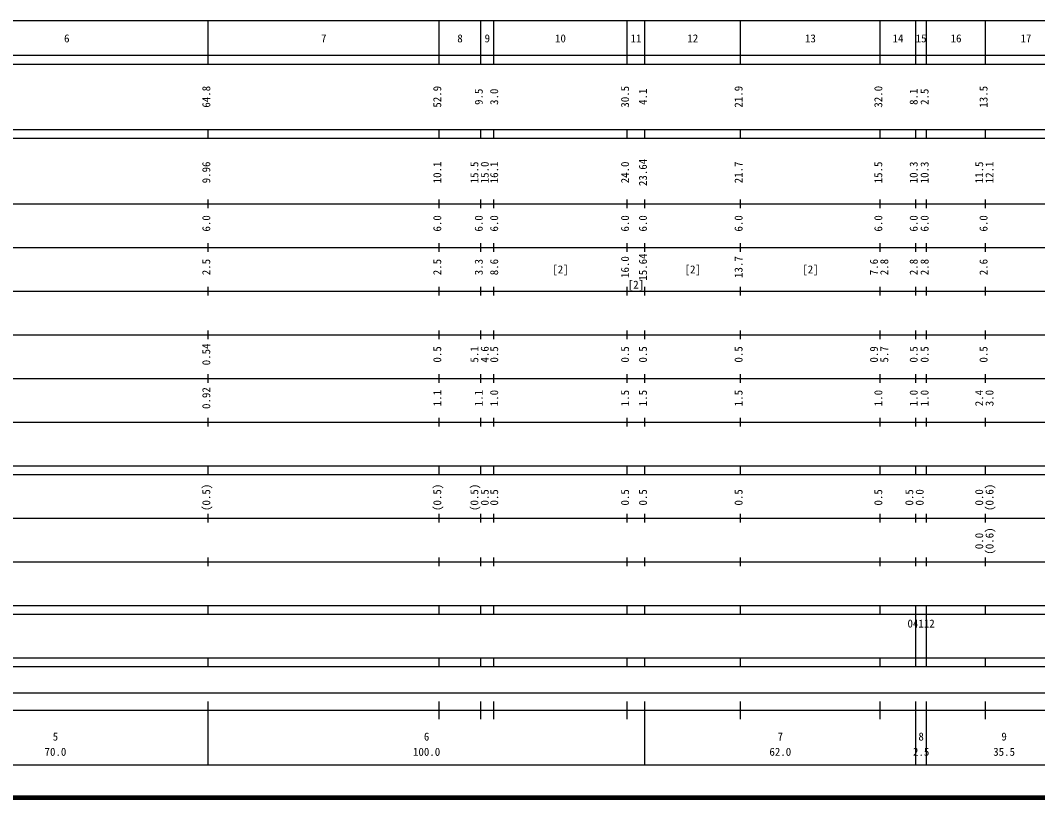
# Model space of a CAD drawing. Units: millimetres on the paper, enlarged 1000 times. Extents: x -16678449 to 2543535, y -222173567 to 1714376.
# Drawn here: x 224964 to 457934, y 20000 to 198000 of the extents above; entities that cross this region are included whole.
import ezdxf
from ezdxf.enums import TextEntityAlignment as Align

# ---------------------------------------------------------------- set-up
doc = ezdxf.new("R2010")
doc.units = ezdxf.units.MM
doc.header["$LTSCALE"] = 1000
doc.layers.add('M-TTL', color=2, linetype='Continuous', lineweight=140)
doc.layers.add('M-TTL-BAND', color=7, linetype='Continuous', lineweight=25)
doc.styles.add('ＭＳ ゴシック', font='')
doc.styles.get('ＭＳ ゴシック').set_extended_font_data('MS Gothic')

msp = doc.modelspace()

# ---------------------------------------------------------------- linework, layer by layer
at = {"layer": 'M-TTL'}
msp.add_line((40000, 20000), (680000, 20000), dxfattribs=at)
at = {"layer": 'M-TTL-BAND'}
for p, q in [((68000, 198000), (579000, 198000)), ((268000, 188000), (268000, 198000)), ((320900, 188000), (320900, 198000)), ((330400, 188000), (330400, 198000)), ((333400, 188000), (333400, 198000)), ((363900, 188000), (363900, 198000)), ((368000, 188000), (368000, 198000)), ((389900, 188000), (389900, 198000)), ((421900, 188000), (421900, 198000)), ((430000, 188000), (430000, 198000)), ((432500, 188000), (432500, 198000)), ((446000, 188000), (446000, 198000)), ((40000, 190000), (579000, 190000)), ((40000, 188000), (579000, 188000)), ((40000, 173000), (579000, 173000)), ((268000, 171000), (268000, 173000)), ((320900, 171000), (320900, 173000)), ((330400, 171000), (330400, 173000)), ((333400, 171000), (333400, 173000)), ((363900, 171000), (363900, 173000)), ((368000, 171000), (368000, 173000)), ((389900, 171000), (389900, 173000)), ((421900, 171000), (421900, 173000)), ((430000, 171000), (430000, 173000)), ((432500, 171000), (432500, 173000)), ((446000, 171000), (446000, 173000)), ((40000, 171000), (579000, 171000)), ((268000, 155000), (268000, 157000)), ((320900, 155000), (320900, 157000)), ((330400, 155000), (330400, 157000)), ((333400, 155000), (333400, 157000)), ((363900, 155000), (363900, 157000)), ((368000, 155000), (368000, 157000)), ((389900, 155000), (389900, 157000)), ((421900, 155000), (421900, 157000)), ((430000, 155000), (430000, 157000)), ((432500, 155000), (432500, 157000)), ((446000, 155000), (446000, 157000)), ((40000, 156000), (579000, 156000)), ((268000, 145000), (268000, 147000)), ((320900, 145000), (320900, 147000)), ((330400, 145000), (330400, 147000)), ((333400, 145000), (333400, 147000)), ((363900, 145000), (363900, 147000)), ((368000, 145000), (368000, 147000)), ((389900, 145000), (389900, 147000)), ((421900, 145000), (421900, 147000)), ((430000, 145000), (430000, 147000)), ((432500, 145000), (432500, 147000)), ((446000, 145000), (446000, 147000)), ((46000, 146000), (579000, 146000)), ((52000, 136000), (579000, 136000)), ((268000, 135000), (268000, 137000)), ((320900, 135000), (320900, 137000)), ((330400, 135000), (330400, 137000)), ((333400, 135000), (333400, 137000)), ((363900, 135000), (363900, 137000)), ((368000, 135000), (368000, 137000)), ((389900, 135000), (389900, 137000)), ((421900, 135000), (421900, 137000)), ((430000, 135000), (430000, 137000)), ((432500, 135000), (432500, 137000)), ((446000, 135000), (446000, 137000)), ((46000, 126000), (579000, 126000)), ((268000, 125000), (268000, 127000)), ((320900, 125000), (320900, 127000)), ((330400, 125000), (330400, 127000)), ((333400, 125000), (333400, 127000)), ((363900, 125000), (363900, 127000)), ((368000, 125000), (368000, 127000)), ((389900, 125000), (389900, 127000)), ((421900, 125000), (421900, 127000)), ((430000, 125000), (430000, 127000)), ((432500, 125000), (432500, 127000)), ((446000, 125000), (446000, 127000)), ((268000, 115000), (268000, 117000)), ((320900, 115000), (320900, 117000)), ((330400, 115000), (330400, 117000)), ((333400, 115000), (333400, 117000)), ((363900, 115000), (363900, 117000)), ((368000, 115000), (368000, 117000)), ((389900, 115000), (389900, 117000)), ((421900, 115000), (421900, 117000)), ((430000, 115000), (430000, 117000)), ((432500, 115000), (432500, 117000)), ((446000, 115000), (446000, 117000)), ((52000, 116000), (579000, 116000)), ((46000, 106000), (579000, 106000)), ((268000, 105000), (268000, 107000)), ((320900, 105000), (320900, 107000)), ((330400, 105000), (330400, 107000)), ((333400, 105000), (333400, 107000)), ((363900, 105000), (363900, 107000)), ((368000, 105000), (368000, 107000)), ((389900, 105000), (389900, 107000)), ((421900, 105000), (421900, 107000)), ((430000, 105000), (430000, 107000)), ((432500, 105000), (432500, 107000)), ((446000, 105000), (446000, 107000)), ((40000, 96000), (579000, 96000)), ((268000, 94000), (268000, 96000)), ((320900, 94000), (320900, 96000)), ((330400, 94000), (330400, 96000)), ((333400, 94000), (333400, 96000)), ((363900, 94000), (363900, 96000)), ((368000, 94000), (368000, 96000)), ((389900, 94000), (389900, 96000)), ((421900, 94000), (421900, 96000)), ((430000, 94000), (430000, 96000)), ((432500, 94000), (432500, 96000)), ((446000, 94000), (446000, 96000)), ((40000, 94000), (579000, 94000)), ((49000, 84000), (579000, 84000)), ((268000, 83000), (268000, 85000)), ((320900, 83000), (320900, 85000)), ((330400, 83000), (330400, 85000)), ((333400, 83000), (333400, 85000)), ((363900, 83000), (363900, 85000)), ((368000, 83000), (368000, 85000)), ((389900, 83000), (389900, 85000)), ((421900, 83000), (421900, 85000)), ((430000, 83000), (430000, 85000)), ((432500, 83000), (432500, 85000)), ((446000, 83000), (446000, 85000)), ((268000, 73000), (268000, 75000)), ((320900, 73000), (320900, 75000)), ((330400, 73000), (330400, 75000)), ((333400, 73000), (333400, 75000)), ((363900, 73000), (363900, 75000)), ((368000, 73000), (368000, 75000)), ((389900, 73000), (389900, 75000)), ((421900, 73000), (421900, 75000)), ((430000, 73000), (430000, 75000)), ((432500, 73000), (432500, 75000)), ((446000, 73000), (446000, 75000)), ((40000, 74000), (579000, 74000)), ((40000, 64000), (579000, 64000)), ((268000, 62000), (268000, 64000)), ((320900, 62000), (320900, 64000)), ((330400, 62000), (330400, 64000)), ((333400, 62000), (333400, 64000)), ((363900, 62000), (363900, 64000)), ((368000, 62000), (368000, 64000)), ((389900, 62000), (389900, 64000)), ((421900, 62000), (421900, 64000)), ((430000, 62000), (430000, 64000)), ((432500, 62000), (432500, 64000)), ((446000, 62000), (446000, 64000)), ((40000, 62000), (579000, 62000)), ((430000, 52000), (430000, 62000)), ((432500, 52000), (432500, 62000)), ((40000, 52000), (579000, 52000)), ((268000, 50000), (268000, 52000)), ((320900, 50000), (320900, 52000)), ((330400, 50000), (330400, 52000)), ((333400, 50000), (333400, 52000)), ((363900, 50000), (363900, 52000)), ((368000, 50000), (368000, 52000)), ((389900, 50000), (389900, 52000)), ((421900, 50000), (421900, 52000)), ((430000, 50000), (430000, 52000)), ((432500, 50000), (432500, 52000)), ((446000, 50000), (446000, 52000)), ((40000, 50000), (579000, 50000)), ((71000, 44000), (565000, 44000)), ((268000, 27500), (268000, 42000)), ((320900, 38000), (320900, 42000)), ((330400, 38000), (330400, 42000)), ((333400, 38000), (333400, 42000)), ((363900, 38000), (363900, 42000)), ((368000, 27500), (368000, 42000)), ((389900, 38000), (389900, 42000)), ((421900, 38000), (421900, 42000)), ((430000, 27500), (430000, 42000)), ((432500, 27500), (432500, 42000)), ((446000, 38000), (446000, 42000)), ((40000, 40000), (579000, 40000)), ((68000, 27500), (579000, 27500))]:
    msp.add_line(p, q, dxfattribs=at)

# ---------------------------------------------------------------- texts
at = {"layer": 'M-TTL-BAND', "style": 'ＭＳ ゴシック'}
for s, p in [('6', (235600, 192405)), ('7', (294450, 192405)), ('8', (325650, 192405)), ('9', (331900, 192405)), ('10', (348650, 192405)), ('11', (365950, 192405)), ('12', (378950, 192405)), ('13', (405900, 192405)), ('14', (425950, 192405)), ('15', (431250, 192405)), ('16', (439250, 192405)), ('17', (455250, 192405)), ('[2]', (348650, 139500)), ('[2]', (378950, 139500)), ('[2]', (405900, 139500)), ('[2]', (365950, 136016)), ('5', (233000, 32523)), ('6', (318000, 32523)), ('7', (399000, 32523)), ('8', (431250, 32523)), ('9', (450250, 32523)), ('70.0', (233000, 29033)), ('100.0', (318000, 29033)), ('62.0', (399000, 29033)), ('2.5', (431250, 29033)), ('35.5', (450250, 29033))]:
    msp.add_text(s, height=1833, dxfattribs=at).set_placement(p, align=Align.BOTTOM_CENTER)
for s, p in [('64.8', (269000, 180500)), ('52.9', (321900, 180500)), ('9.5', (331400, 180500)), ('3.0', (334932, 180500)), ('30.5', (364900, 180500)), ('4.1', (369000, 180500)), ('21.9', (390900, 180500)), ('32.0', (422900, 180500)), ('8.1', (431000, 180500)), ('2.5', (433500, 180500)), ('13.5', (447000, 180500)), ('9.96', (269000, 163174)), ('10.1', (321900, 163174)), ('15.5', (330400, 163174)), ('15.0', (332770, 163174)), ('16.1', (334932, 163174)), ('24.0', (364900, 163174)), ('23.64', (369000, 163174)), ('21.7', (390900, 163174)), ('15.5', (422900, 163174)), ('10.3', (431000, 163174)), ('10.3', (433500, 163174)), ('11.5', (446000, 163174)), ('12.1', (448370, 163174)), ('6.0', (269000, 151500)), ('6.0', (321900, 151500)), ('6.0', (331400, 151500)), ('6.0', (334932, 151500)), ('6.0', (364900, 151500)), ('6.0', (369000, 151500)), ('6.0', (390900, 151500)), ('6.0', (422900, 151500)), ('6.0', (431000, 151500)), ('6.0', (433500, 151500)), ('6.0', (447000, 151500)), ('15.64', (369000, 141500)), ('2.5', (269000, 141500)), ('2.5', (321900, 141500)), ('3.3', (331400, 141500)), ('8.6', (334932, 141500)), ('16.0', (364900, 141500)), ('13.7', (390900, 141500)), ('7.6', (421900, 141500)), ('2.8', (424270, 141500)), ('2.8', (431000, 141500)), ('2.8', (433500, 141500)), ('2.6', (447000, 141500)), ('0.54', (269000, 121500)), ('0.5', (321900, 121500)), ('5.1', (330400, 121500)), ('4.6', (332770, 121500)), ('0.5', (334932, 121500)), ('0.5', (364900, 121500)), ('0.5', (369000, 121500)), ('0.5', (390900, 121500)), ('0.9', (421900, 121500)), ('5.7', (424270, 121500)), ('0.5', (431000, 121500)), ('0.5', (433500, 121500)), ('0.5', (447000, 121500)), ('0.92', (269000, 111500)), ('1.1', (321900, 111500)), ('1.1', (331400, 111500)), ('1.0', (334932, 111500)), ('1.5', (364900, 111500)), ('1.5', (369000, 111500)), ('1.5', (390900, 111500)), ('1.0', (422900, 111500)), ('1.0', (431000, 111500)), ('1.0', (433500, 111500)), ('2.4', (446000, 111500)), ('3.0', (448370, 111500)), ('(0.5)', (269000, 88764)), ('(0.5)', (321900, 88764)), ('(0.5)', (330400, 88764)), ('(0.6)', (448370, 88764)), ('0.5', (332770, 88764)), ('0.5', (334932, 88764)), ('0.5', (364900, 88764)), ('0.5', (369000, 88764)), ('0.5', (390900, 88764)), ('0.5', (422900, 88764)), ('0.5', (430000, 88764)), ('0.0', (432370, 88764)), ('0.0', (446000, 88764)), ('0.0', (446000, 78764)), ('(0.6)', (448370, 78764))]:
    msp.add_text(s, height=1833, rotation=90, dxfattribs=at).set_placement(p, align=Align.BOTTOM_CENTER)
msp.add_text('04112', height=1833, dxfattribs=at).set_placement((428125, 58405), align=Align.BOTTOM_LEFT)

doc.saveas('drawing.dxf')
